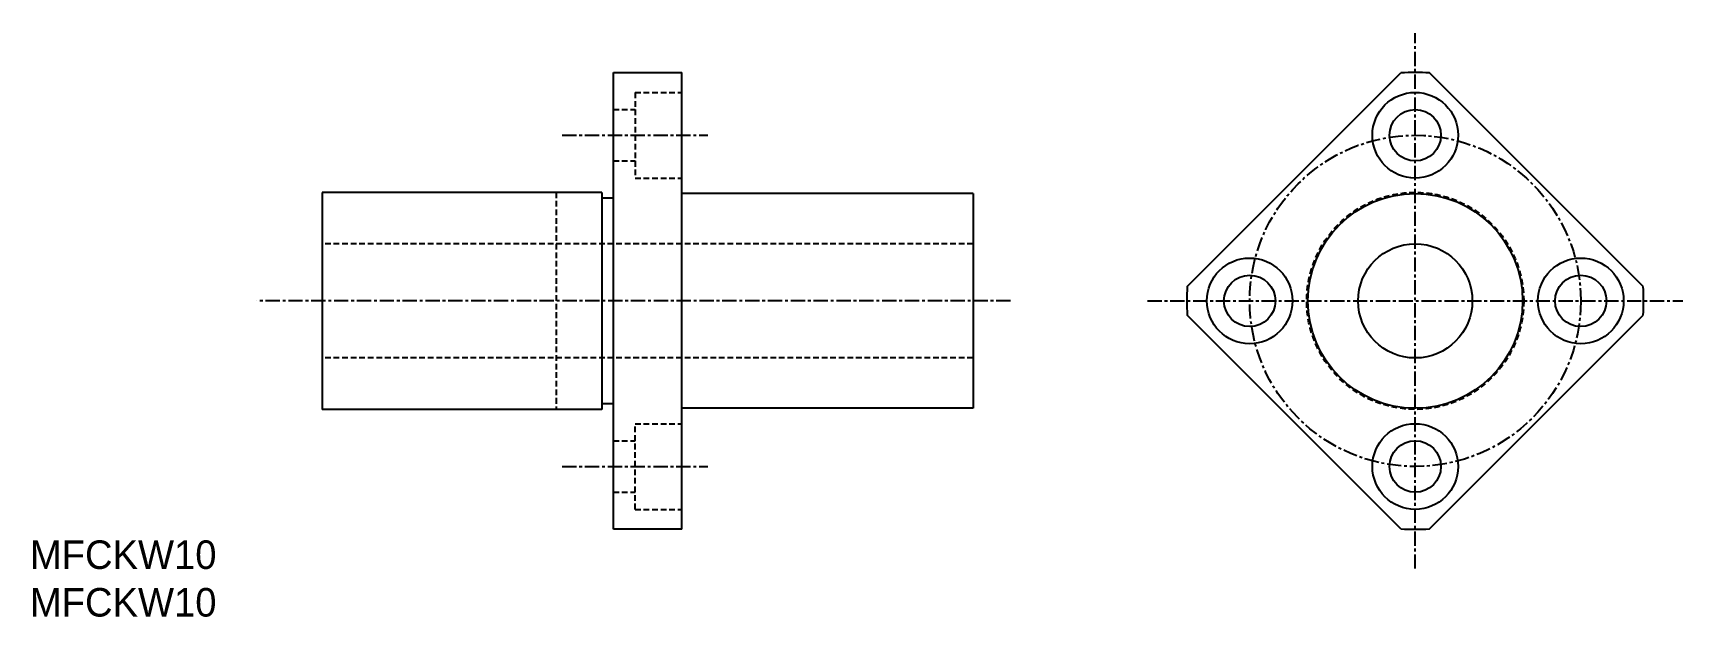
# Model space of a CAD drawing. Extents: x 10 to 155, y 10 to 61.
import ezdxf

# ---------------------------------------------------------------- set-up
doc = ezdxf.new("R2010")
doc.units = 0
doc.linetypes.add('CENTER', pattern=[2, 1.25, -0.25, 0.25, -0.25])
doc.linetypes.add('DASHED', pattern=[0.75, 0.5, -0.25])
doc.layers.get('0').update_dxf_attribs({"linetype": 'CONTINUOUS'})
doc.layers.add('CENTER', color=1, linetype='CENTER')

msp = doc.modelspace()

# ---------------------------------------------------------------- linework, layer by layer
at = {"color": 7, "linetype": 'CONTINUOUS'}
for p, q in [((61.1, 17.64), (61.1, 57.64)), ((61.1, 57.64), (67.1, 57.64)), ((67.1, 17.64), (67.1, 57.64)), ((111.37, 38.9), (130.08, 57.61)), ((151.29, 38.9), (132.58, 57.61)), ((35.6, 47.14), (35.6, 28.14)), ((60.1, 47.14), (35.6, 47.14)), ((60.1, 47.14), (60.1, 28.14)), ((61.1, 46.64), (60.1, 46.64)), ((92.6, 47.04), (67.1, 47.04)), ((92.6, 47.04), (92.6, 28.24)), ((61.1, 42.64), (61.1, 42.64)), ((130.08, 17.68), (111.37, 36.39)), ((132.58, 17.68), (151.29, 36.39)), ((60.1, 28.14), (35.6, 28.14)), ((61.1, 28.64), (60.1, 28.64)), ((92.6, 28.24), (67.1, 28.24)), ((67.1, 17.64), (61.1, 17.64))]:
    msp.add_line(p, q, dxfattribs=at)
at = {"color": 3, "linetype": 'DASHED'}
for p, q in [((63, 55.89), (67.1, 55.89)), ((63, 55.89), (63, 48.39)), ((61.1, 54.39), (63, 54.39)), ((61.1, 49.89), (63, 49.89)), ((63, 48.39), (67.1, 48.39)), ((56.1, 47.14), (56.1, 28.14)), ((92.6, 42.64), (35.6, 42.64)), ((92.6, 32.64), (35.6, 32.64)), ((63, 19.39), (63, 26.89)), ((63, 26.89), (67.1, 26.89)), ((61.1, 25.39), (63, 25.39)), ((61.1, 20.89), (63, 20.89)), ((63, 19.39), (67.1, 19.39))]:
    msp.add_line(p, q, dxfattribs=at)
at = {"color": 7, "linetype": 'CONTINUOUS'}
for centre, radius in [((131.33, 52.14), 3.75), ((131.33, 52.14), 2.25), ((131.33, 37.64), 9.4), ((131.33, 37.64), 5), ((116.83, 37.64), 3.75), ((145.83, 37.64), 3.75), ((116.83, 37.64), 2.25), ((145.83, 37.64), 2.25), ((131.33, 23.14), 3.75), ((131.33, 23.14), 2.25)]:
    msp.add_circle(centre, radius, dxfattribs=at)
at = {"color": 3, "linetype": 'DASHED'}
msp.add_circle((131.33, 37.64), 9.5, dxfattribs=at)
at = {"color": 7, "linetype": 'CONTINUOUS'}
for start, end in [(86.4096, 93.5904), (176.4096, 183.5904), (356.4096, 3.5904), (266.4096, 273.5904)]:
    msp.add_arc((131.33, 37.64), 20, start, end, dxfattribs=at)
at = {"layer": 'CENTER', "color": 1, "linetype": 'CENTER'}
for p, q in [((131.33, 14.2), (131.33, 61.09)), ((56.61, 52.14), (69.38, 52.14)), ((95.89, 37.64), (29.88, 37.64)), ((107.88, 37.64), (154.78, 37.64)), ((56.61, 23.14), (69.38, 23.14))]:
    msp.add_line(p, q, dxfattribs=at)
msp.add_circle((131.33, 37.64), 14.5, dxfattribs=at)

# ---------------------------------------------------------------- texts
at = {"color": 7, "linetype": 'CONTINUOUS'}
for p in [(10, 14.17), (10, 10)]:
    msp.add_text('MFCKW10', height=2.5, dxfattribs=at).set_placement(p)

doc.saveas('drawing.dxf')
